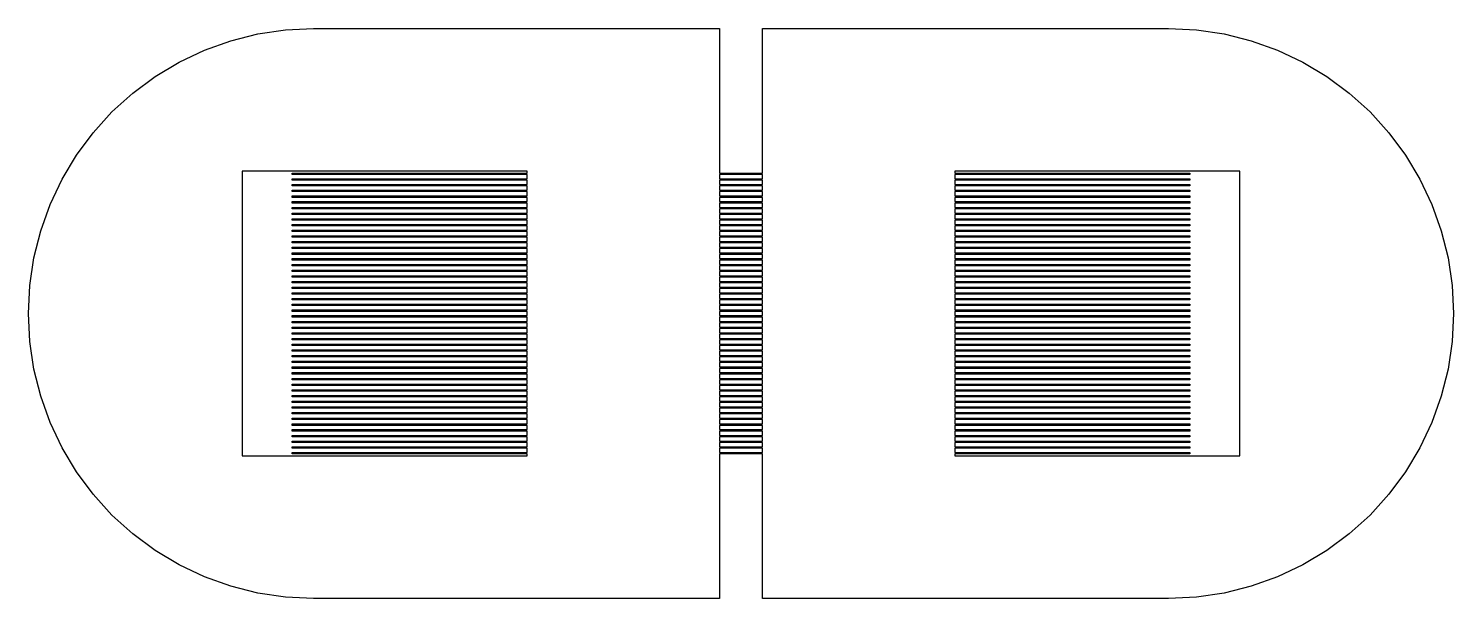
# Model space of a CAD drawing. Extents: x -16 to 83, y -18 to 83.
# Drawn here: x 1 to 11, y 53.5 to 57.5 of the extents above; entities that cross this region are included whole.
import ezdxf

# ---------------------------------------------------------------- set-up
doc = ezdxf.new("R2010")
doc.units = 0

msp = doc.modelspace()

# ---------------------------------------------------------------- linework, layer by layer
for p, q in [((2.80397, 57.4904), (3, 57.5)), ((3, 57.5), (5.85001, 57.5)), ((5.85001, 57.5), (5.85001, 56.485)), ((6.14999, 56.485), (6.14999, 57.5)), ((6.14999, 57.5), (9, 57.5)), ((9, 57.5), (9.19603, 57.4904)), ((2.23463, 57.3477), (2.41943, 57.4139)), ((2.41943, 57.4139), (2.60983, 57.4616)), ((2.60983, 57.4616), (2.80397, 57.4904)), ((9.19603, 57.4904), (9.39017, 57.4616)), ((9.39017, 57.4616), (9.58057, 57.4139)), ((9.58057, 57.4139), (9.76537, 57.3477)), ((2.05722, 57.2638), (2.23463, 57.3477)), ((9.76537, 57.3477), (9.94278, 57.2638)), ((1.88887, 57.1629), (2.05722, 57.2638)), ((9.94278, 57.2638), (10.1111, 57.1629)), ((1.73122, 57.046), (1.88887, 57.1629)), ((10.1111, 57.1629), (10.2688, 57.046)), ((1.5858, 56.9142), (1.73122, 57.046)), ((10.2688, 57.046), (10.4142, 56.9142)), ((1.45398, 56.7688), (1.5858, 56.9142)), ((10.4142, 56.9142), (10.546, 56.7688)), ((1.33707, 56.6111), (1.45398, 56.7688)), ((10.546, 56.7688), (10.6629, 56.6111)), ((1.23616, 56.4428), (1.33707, 56.6111)), ((10.6629, 56.6111), (10.7638, 56.4428)), ((4.5, 56.5), (2.5, 56.5)), ((2.5, 56.5), (2.5, 54.5)), ((4.5, 56.485), (4.5, 56.5)), ((9.5, 56.5), (7.5, 56.5)), ((7.5, 56.5), (7.5, 56.485)), ((9.5, 54.5), (9.5, 56.5)), ((1.15225, 56.2654), (1.23616, 56.4428)), ((2.85001, 56.475), (2.85001, 56.485)), ((2.85001, 56.485), (4.5, 56.485)), ((4.5, 56.475), (2.85001, 56.475)), ((2.85001, 56.435), (2.85001, 56.445)), ((2.85001, 56.445), (4.5, 56.445)), ((4.5, 56.435), (2.85001, 56.435)), ((2.85001, 56.395), (2.85001, 56.405)), ((2.85001, 56.405), (4.5, 56.405)), ((4.5, 56.445), (4.5, 56.475)), ((4.5, 56.405), (4.5, 56.435)), ((5.85001, 56.485), (6.14999, 56.485)), ((6.14999, 56.475), (5.85001, 56.475)), ((5.85001, 56.475), (5.85001, 56.445)), ((5.85001, 56.445), (6.14999, 56.445)), ((6.14999, 56.435), (5.85001, 56.435)), ((5.85001, 56.435), (5.85001, 56.405)), ((5.85001, 56.405), (6.14999, 56.405)), ((6.14999, 56.445), (6.14999, 56.475)), ((6.14999, 56.405), (6.14999, 56.435)), ((7.5, 56.485), (9.14999, 56.485)), ((9.14999, 56.475), (7.5, 56.475)), ((7.5, 56.475), (7.5, 56.445)), ((7.5, 56.445), (9.14999, 56.445)), ((9.14999, 56.435), (7.5, 56.435)), ((7.5, 56.435), (7.5, 56.405)), ((7.5, 56.405), (9.14999, 56.405)), ((9.14999, 56.485), (9.14999, 56.475)), ((9.14999, 56.445), (9.14999, 56.435)), ((9.14999, 56.405), (9.14999, 56.395)), ((10.7638, 56.4428), (10.8477, 56.2654)), ((4.5, 56.395), (2.85001, 56.395)), ((2.85001, 56.355), (2.85001, 56.365)), ((2.85001, 56.365), (4.5, 56.365)), ((4.5, 56.355), (2.85001, 56.355)), ((2.85001, 56.315), (2.85001, 56.325)), ((2.85001, 56.325), (4.5, 56.325)), ((4.5, 56.315), (2.85001, 56.315)), ((4.5, 56.365), (4.5, 56.395)), ((4.5, 56.325), (4.5, 56.355)), ((4.5, 56.285), (4.5, 56.315)), ((6.14999, 56.395), (5.85001, 56.395)), ((5.85001, 56.395), (5.85001, 56.365)), ((5.85001, 56.365), (6.14999, 56.365)), ((6.14999, 56.355), (5.85001, 56.355)), ((5.85001, 56.355), (5.85001, 56.325)), ((5.85001, 56.325), (6.14999, 56.325)), ((6.14999, 56.315), (5.85001, 56.315)), ((5.85001, 56.315), (5.85001, 56.285)), ((6.14999, 56.365), (6.14999, 56.395)), ((6.14999, 56.325), (6.14999, 56.355)), ((6.14999, 56.285), (6.14999, 56.315)), ((9.14999, 56.395), (7.5, 56.395)), ((7.5, 56.395), (7.5, 56.365)), ((7.5, 56.365), (9.14999, 56.365)), ((9.14999, 56.355), (7.5, 56.355)), ((7.5, 56.355), (7.5, 56.325)), ((7.5, 56.325), (9.14999, 56.325)), ((9.14999, 56.315), (7.5, 56.315)), ((7.5, 56.315), (7.5, 56.285)), ((9.14999, 56.365), (9.14999, 56.355)), ((9.14999, 56.325), (9.14999, 56.315)), ((1.08612, 56.0806), (1.15225, 56.2654)), ((2.85001, 56.275), (2.85001, 56.285)), ((2.85001, 56.285), (4.5, 56.285)), ((4.5, 56.275), (2.85001, 56.275)), ((2.85001, 56.235), (2.85001, 56.245)), ((2.85001, 56.245), (4.5, 56.245)), ((4.5, 56.235), (2.85001, 56.235)), ((2.85001, 56.195), (2.85001, 56.205)), ((2.85001, 56.205), (4.5, 56.205)), ((4.5, 56.245), (4.5, 56.275)), ((4.5, 56.205), (4.5, 56.235)), ((5.85001, 56.285), (6.14999, 56.285)), ((6.14999, 56.275), (5.85001, 56.275)), ((5.85001, 56.275), (5.85001, 56.245)), ((5.85001, 56.245), (6.14999, 56.245)), ((6.14999, 56.235), (5.85001, 56.235)), ((5.85001, 56.235), (5.85001, 56.205)), ((5.85001, 56.205), (6.14999, 56.205)), ((6.14999, 56.245), (6.14999, 56.275)), ((6.14999, 56.205), (6.14999, 56.235)), ((7.5, 56.285), (9.14999, 56.285)), ((9.14999, 56.275), (7.5, 56.275)), ((7.5, 56.275), (7.5, 56.245)), ((7.5, 56.245), (9.14999, 56.245)), ((9.14999, 56.235), (7.5, 56.235)), ((7.5, 56.235), (7.5, 56.205)), ((7.5, 56.205), (9.14999, 56.205)), ((9.14999, 56.285), (9.14999, 56.275)), ((9.14999, 56.245), (9.14999, 56.235)), ((9.14999, 56.205), (9.14999, 56.195)), ((10.8477, 56.2654), (10.9139, 56.0806)), ((4.5, 56.195), (2.85001, 56.195)), ((2.85001, 56.155), (2.85001, 56.165)), ((2.85001, 56.165), (4.5, 56.165)), ((4.5, 56.155), (2.85001, 56.155)), ((2.85001, 56.115), (2.85001, 56.125)), ((2.85001, 56.125), (4.5, 56.125)), ((4.5, 56.115), (2.85001, 56.115)), ((4.5, 56.165), (4.5, 56.195)), ((4.5, 56.125), (4.5, 56.155)), ((4.5, 56.085), (4.5, 56.115)), ((6.14999, 56.195), (5.85001, 56.195)), ((5.85001, 56.195), (5.85001, 56.165)), ((5.85001, 56.165), (6.14999, 56.165)), ((6.14999, 56.155), (5.85001, 56.155)), ((5.85001, 56.155), (5.85001, 56.125)), ((5.85001, 56.125), (6.14999, 56.125)), ((6.14999, 56.115), (5.85001, 56.115)), ((5.85001, 56.115), (5.85001, 56.085)), ((6.14999, 56.165), (6.14999, 56.195)), ((6.14999, 56.125), (6.14999, 56.155)), ((6.14999, 56.085), (6.14999, 56.115)), ((9.14999, 56.195), (7.5, 56.195)), ((7.5, 56.195), (7.5, 56.165)), ((7.5, 56.165), (9.14999, 56.165)), ((9.14999, 56.155), (7.5, 56.155)), ((7.5, 56.155), (7.5, 56.125)), ((7.5, 56.125), (9.14999, 56.125)), ((9.14999, 56.115), (7.5, 56.115)), ((7.5, 56.115), (7.5, 56.085)), ((9.14999, 56.165), (9.14999, 56.155)), ((9.14999, 56.125), (9.14999, 56.115)), ((1.03844, 55.8902), (1.08612, 56.0806)), ((2.85001, 56.075), (2.85001, 56.085)), ((2.85001, 56.085), (4.5, 56.085)), ((4.5, 56.075), (2.85001, 56.075)), ((2.85001, 56.035), (2.85001, 56.045)), ((2.85001, 56.045), (4.5, 56.045)), ((4.5, 56.035), (2.85001, 56.035)), ((2.85001, 55.995), (2.85001, 56.005)), ((2.85001, 56.005), (4.5, 56.005)), ((4.5, 56.045), (4.5, 56.075)), ((4.5, 56.005), (4.5, 56.035)), ((5.85001, 56.085), (6.14999, 56.085)), ((6.14999, 56.075), (5.85001, 56.075)), ((5.85001, 56.075), (5.85001, 56.045)), ((5.85001, 56.045), (6.14999, 56.045)), ((6.14999, 56.035), (5.85001, 56.035)), ((5.85001, 56.035), (5.85001, 56.005)), ((5.85001, 56.005), (6.14999, 56.005)), ((6.14999, 56.045), (6.14999, 56.075)), ((6.14999, 56.005), (6.14999, 56.035)), ((7.5, 56.085), (9.14999, 56.085)), ((9.14999, 56.075), (7.5, 56.075)), ((7.5, 56.075), (7.5, 56.045)), ((7.5, 56.045), (9.14999, 56.045)), ((9.14999, 56.035), (7.5, 56.035)), ((7.5, 56.035), (7.5, 56.005)), ((7.5, 56.005), (9.14999, 56.005)), ((9.14999, 56.085), (9.14999, 56.075)), ((9.14999, 56.045), (9.14999, 56.035)), ((9.14999, 56.005), (9.14999, 55.995)), ((10.9139, 56.0806), (10.9616, 55.8902)), ((4.5, 55.995), (2.85001, 55.995)), ((2.85001, 55.955), (2.85001, 55.965)), ((2.85001, 55.965), (4.5, 55.965)), ((4.5, 55.955), (2.85001, 55.955)), ((2.85001, 55.915), (2.85001, 55.925)), ((2.85001, 55.925), (4.5, 55.925)), ((4.5, 55.915), (2.85001, 55.915)), ((4.5, 55.965), (4.5, 55.995)), ((4.5, 55.925), (4.5, 55.955)), ((4.5, 55.885), (4.5, 55.915)), ((6.14999, 55.995), (5.85001, 55.995)), ((5.85001, 55.995), (5.85001, 55.965)), ((5.85001, 55.965), (6.14999, 55.965)), ((6.14999, 55.955), (5.85001, 55.955)), ((5.85001, 55.955), (5.85001, 55.925)), ((5.85001, 55.925), (6.14999, 55.925)), ((6.14999, 55.915), (5.85001, 55.915)), ((5.85001, 55.915), (5.85001, 55.885)), ((6.14999, 55.965), (6.14999, 55.995)), ((6.14999, 55.925), (6.14999, 55.955)), ((6.14999, 55.885), (6.14999, 55.915)), ((9.14999, 55.995), (7.5, 55.995)), ((7.5, 55.995), (7.5, 55.965)), ((7.5, 55.965), (9.14999, 55.965)), ((9.14999, 55.955), (7.5, 55.955)), ((7.5, 55.955), (7.5, 55.925)), ((7.5, 55.925), (9.14999, 55.925)), ((9.14999, 55.915), (7.5, 55.915)), ((7.5, 55.915), (7.5, 55.885)), ((9.14999, 55.965), (9.14999, 55.955)), ((9.14999, 55.925), (9.14999, 55.915)), ((1.00964, 55.696), (1.03844, 55.8902)), ((2.85001, 55.875), (2.85001, 55.885)), ((2.85001, 55.885), (4.5, 55.885)), ((4.5, 55.875), (2.85001, 55.875)), ((2.85001, 55.835), (2.85001, 55.845)), ((2.85001, 55.845), (4.5, 55.845)), ((4.5, 55.835), (2.85001, 55.835)), ((2.85001, 55.795), (2.85001, 55.805)), ((2.85001, 55.805), (4.5, 55.805)), ((4.5, 55.845), (4.5, 55.875)), ((4.5, 55.805), (4.5, 55.835)), ((5.85001, 55.885), (6.14999, 55.885)), ((6.14999, 55.875), (5.85001, 55.875)), ((5.85001, 55.875), (5.85001, 55.845)), ((5.85001, 55.845), (6.14999, 55.845)), ((6.14999, 55.835), (5.85001, 55.835)), ((5.85001, 55.835), (5.85001, 55.805)), ((5.85001, 55.805), (6.14999, 55.805)), ((6.14999, 55.845), (6.14999, 55.875)), ((6.14999, 55.805), (6.14999, 55.835)), ((7.5, 55.885), (9.14999, 55.885)), ((9.14999, 55.875), (7.5, 55.875)), ((7.5, 55.875), (7.5, 55.845)), ((7.5, 55.845), (9.14999, 55.845)), ((9.14999, 55.835), (7.5, 55.835)), ((7.5, 55.835), (7.5, 55.805)), ((7.5, 55.805), (9.14999, 55.805)), ((9.14999, 55.885), (9.14999, 55.875)), ((9.14999, 55.845), (9.14999, 55.835)), ((9.14999, 55.805), (9.14999, 55.795)), ((10.9616, 55.8902), (10.9904, 55.696)), ((4.5, 55.795), (2.85001, 55.795)), ((2.85001, 55.755), (2.85001, 55.765)), ((2.85001, 55.765), (4.5, 55.765)), ((4.5, 55.755), (2.85001, 55.755)), ((2.85001, 55.715), (2.85001, 55.725)), ((2.85001, 55.725), (4.5, 55.725)), ((4.5, 55.715), (2.85001, 55.715)), ((4.5, 55.765), (4.5, 55.795)), ((4.5, 55.725), (4.5, 55.755)), ((4.5, 55.685), (4.5, 55.715)), ((6.14999, 55.795), (5.85001, 55.795)), ((5.85001, 55.795), (5.85001, 55.765)), ((5.85001, 55.765), (6.14999, 55.765)), ((6.14999, 55.755), (5.85001, 55.755)), ((5.85001, 55.755), (5.85001, 55.725)), ((5.85001, 55.725), (6.14999, 55.725)), ((6.14999, 55.715), (5.85001, 55.715)), ((5.85001, 55.715), (5.85001, 55.685)), ((6.14999, 55.765), (6.14999, 55.795)), ((6.14999, 55.725), (6.14999, 55.755)), ((6.14999, 55.685), (6.14999, 55.715)), ((9.14999, 55.795), (7.5, 55.795)), ((7.5, 55.795), (7.5, 55.765)), ((7.5, 55.765), (9.14999, 55.765)), ((9.14999, 55.755), (7.5, 55.755)), ((7.5, 55.755), (7.5, 55.725)), ((7.5, 55.725), (9.14999, 55.725)), ((9.14999, 55.715), (7.5, 55.715)), ((7.5, 55.715), (7.5, 55.685)), ((9.14999, 55.765), (9.14999, 55.755)), ((9.14999, 55.725), (9.14999, 55.715)), ((1, 55.5), (1.00964, 55.696)), ((2.85001, 55.675), (2.85001, 55.685)), ((2.85001, 55.685), (4.5, 55.685)), ((4.5, 55.675), (2.85001, 55.675)), ((2.85001, 55.635), (2.85001, 55.645)), ((2.85001, 55.645), (4.5, 55.645)), ((4.5, 55.635), (2.85001, 55.635)), ((2.85001, 55.595), (2.85001, 55.605)), ((2.85001, 55.605), (4.5, 55.605)), ((4.5, 55.645), (4.5, 55.675)), ((4.5, 55.605), (4.5, 55.635)), ((5.85001, 55.685), (6.14999, 55.685)), ((6.14999, 55.675), (5.85001, 55.675)), ((5.85001, 55.675), (5.85001, 55.645)), ((5.85001, 55.645), (6.14999, 55.645)), ((6.14999, 55.635), (5.85001, 55.635)), ((5.85001, 55.635), (5.85001, 55.605)), ((5.85001, 55.605), (6.14999, 55.605)), ((6.14999, 55.645), (6.14999, 55.675)), ((6.14999, 55.605), (6.14999, 55.635)), ((7.5, 55.685), (9.14999, 55.685)), ((9.14999, 55.675), (7.5, 55.675)), ((7.5, 55.675), (7.5, 55.645)), ((7.5, 55.645), (9.14999, 55.645)), ((9.14999, 55.635), (7.5, 55.635)), ((7.5, 55.635), (7.5, 55.605)), ((7.5, 55.605), (9.14999, 55.605)), ((9.14999, 55.685), (9.14999, 55.675)), ((9.14999, 55.645), (9.14999, 55.635)), ((9.14999, 55.605), (9.14999, 55.595)), ((10.9904, 55.696), (11, 55.5)), ((1.00964, 55.304), (1, 55.5)), ((4.5, 55.595), (2.85001, 55.595)), ((2.85001, 55.555), (2.85001, 55.565)), ((2.85001, 55.565), (4.5, 55.565)), ((4.5, 55.555), (2.85001, 55.555)), ((2.85001, 55.515), (2.85001, 55.525)), ((2.85001, 55.525), (4.5, 55.525)), ((4.5, 55.515), (2.85001, 55.515)), ((4.5, 55.565), (4.5, 55.595)), ((4.5, 55.525), (4.5, 55.555)), ((4.5, 55.485), (4.5, 55.515)), ((6.14999, 55.595), (5.85001, 55.595)), ((5.85001, 55.595), (5.85001, 55.565)), ((5.85001, 55.565), (6.14999, 55.565)), ((6.14999, 55.555), (5.85001, 55.555)), ((5.85001, 55.555), (5.85001, 55.525)), ((5.85001, 55.525), (6.14999, 55.525)), ((6.14999, 55.515), (5.85001, 55.515)), ((5.85001, 55.515), (5.85001, 55.485)), ((6.14999, 55.565), (6.14999, 55.595)), ((6.14999, 55.525), (6.14999, 55.555)), ((6.14999, 55.485), (6.14999, 55.515)), ((9.14999, 55.595), (7.5, 55.595)), ((7.5, 55.595), (7.5, 55.565)), ((7.5, 55.565), (9.14999, 55.565)), ((9.14999, 55.555), (7.5, 55.555)), ((7.5, 55.555), (7.5, 55.525)), ((7.5, 55.525), (9.14999, 55.525)), ((9.14999, 55.515), (7.5, 55.515)), ((7.5, 55.515), (7.5, 55.485)), ((9.14999, 55.565), (9.14999, 55.555)), ((9.14999, 55.525), (9.14999, 55.515)), ((11, 55.5), (10.9904, 55.304)), ((2.85001, 55.475), (2.85001, 55.485)), ((2.85001, 55.485), (4.5, 55.485)), ((4.5, 55.475), (2.85001, 55.475)), ((2.85001, 55.435), (2.85001, 55.445)), ((2.85001, 55.445), (4.5, 55.445)), ((4.5, 55.435), (2.85001, 55.435)), ((2.85001, 55.395), (2.85001, 55.405)), ((2.85001, 55.405), (4.5, 55.405)), ((4.5, 55.445), (4.5, 55.475)), ((4.5, 55.405), (4.5, 55.435)), ((5.85001, 55.485), (6.14999, 55.485)), ((6.14999, 55.475), (5.85001, 55.475)), ((5.85001, 55.475), (5.85001, 55.445)), ((5.85001, 55.445), (6.14999, 55.445)), ((6.14999, 55.435), (5.85001, 55.435)), ((5.85001, 55.435), (5.85001, 55.405)), ((5.85001, 55.405), (6.14999, 55.405)), ((6.14999, 55.445), (6.14999, 55.475)), ((6.14999, 55.405), (6.14999, 55.435)), ((7.5, 55.485), (9.14999, 55.485)), ((9.14999, 55.475), (7.5, 55.475)), ((7.5, 55.475), (7.5, 55.445)), ((7.5, 55.445), (9.14999, 55.445)), ((9.14999, 55.435), (7.5, 55.435)), ((7.5, 55.435), (7.5, 55.405)), ((7.5, 55.405), (9.14999, 55.405)), ((9.14999, 55.485), (9.14999, 55.475)), ((9.14999, 55.445), (9.14999, 55.435)), ((9.14999, 55.405), (9.14999, 55.395)), ((1.03844, 55.1098), (1.00964, 55.304)), ((4.5, 55.395), (2.85001, 55.395)), ((2.85001, 55.355), (2.85001, 55.365)), ((2.85001, 55.365), (4.5, 55.365)), ((4.5, 55.355), (2.85001, 55.355)), ((2.85001, 55.315), (2.85001, 55.325)), ((2.85001, 55.325), (4.5, 55.325)), ((4.5, 55.315), (2.85001, 55.315)), ((4.5, 55.365), (4.5, 55.395)), ((4.5, 55.325), (4.5, 55.355)), ((4.5, 55.285), (4.5, 55.315)), ((6.14999, 55.395), (5.85001, 55.395)), ((5.85001, 55.395), (5.85001, 55.365)), ((5.85001, 55.365), (6.14999, 55.365)), ((6.14999, 55.355), (5.85001, 55.355)), ((5.85001, 55.355), (5.85001, 55.325)), ((5.85001, 55.325), (6.14999, 55.325)), ((6.14999, 55.315), (5.85001, 55.315)), ((5.85001, 55.315), (5.85001, 55.285)), ((6.14999, 55.365), (6.14999, 55.395)), ((6.14999, 55.325), (6.14999, 55.355)), ((6.14999, 55.285), (6.14999, 55.315)), ((9.14999, 55.395), (7.5, 55.395)), ((7.5, 55.395), (7.5, 55.365)), ((7.5, 55.365), (9.14999, 55.365)), ((9.14999, 55.355), (7.5, 55.355)), ((7.5, 55.355), (7.5, 55.325)), ((7.5, 55.325), (9.14999, 55.325)), ((9.14999, 55.315), (7.5, 55.315)), ((7.5, 55.315), (7.5, 55.285)), ((9.14999, 55.365), (9.14999, 55.355)), ((9.14999, 55.325), (9.14999, 55.315)), ((10.9904, 55.304), (10.9616, 55.1098)), ((2.85001, 55.275), (2.85001, 55.285)), ((2.85001, 55.285), (4.5, 55.285)), ((4.5, 55.275), (2.85001, 55.275)), ((2.85001, 55.235), (2.85001, 55.245)), ((2.85001, 55.245), (4.5, 55.245)), ((4.5, 55.235), (2.85001, 55.235)), ((2.85001, 55.195), (2.85001, 55.205)), ((2.85001, 55.205), (4.5, 55.205)), ((4.5, 55.245), (4.5, 55.275)), ((4.5, 55.205), (4.5, 55.235)), ((5.85001, 55.285), (6.14999, 55.285)), ((6.14999, 55.275), (5.85001, 55.275)), ((5.85001, 55.275), (5.85001, 55.245)), ((5.85001, 55.245), (6.14999, 55.245)), ((6.14999, 55.235), (5.85001, 55.235)), ((5.85001, 55.235), (5.85001, 55.205)), ((5.85001, 55.205), (6.14999, 55.205)), ((6.14999, 55.245), (6.14999, 55.275)), ((6.14999, 55.205), (6.14999, 55.235)), ((7.5, 55.285), (9.14999, 55.285)), ((9.14999, 55.275), (7.5, 55.275)), ((7.5, 55.275), (7.5, 55.245)), ((7.5, 55.245), (9.14999, 55.245)), ((9.14999, 55.235), (7.5, 55.235)), ((7.5, 55.235), (7.5, 55.205)), ((7.5, 55.205), (9.14999, 55.205)), ((9.14999, 55.285), (9.14999, 55.275)), ((9.14999, 55.245), (9.14999, 55.235)), ((9.14999, 55.205), (9.14999, 55.195)), ((1.08612, 54.9194), (1.03844, 55.1098)), ((4.5, 55.195), (2.85001, 55.195)), ((2.85001, 55.155), (2.85001, 55.165)), ((2.85001, 55.165), (4.5, 55.165)), ((4.5, 55.155), (2.85001, 55.155)), ((2.85001, 55.115), (2.85001, 55.125)), ((2.85001, 55.125), (4.5, 55.125)), ((4.5, 55.115), (2.85001, 55.115)), ((4.5, 55.165), (4.5, 55.195)), ((4.5, 55.125), (4.5, 55.155)), ((4.5, 55.085), (4.5, 55.115)), ((6.14999, 55.195), (5.85001, 55.195)), ((5.85001, 55.195), (5.85001, 55.165)), ((5.85001, 55.165), (6.14999, 55.165)), ((6.14999, 55.155), (5.85001, 55.155)), ((5.85001, 55.155), (5.85001, 55.125)), ((5.85001, 55.125), (6.14999, 55.125)), ((6.14999, 55.115), (5.85001, 55.115)), ((5.85001, 55.115), (5.85001, 55.085)), ((6.14999, 55.165), (6.14999, 55.195)), ((6.14999, 55.125), (6.14999, 55.155)), ((6.14999, 55.085), (6.14999, 55.115)), ((9.14999, 55.195), (7.5, 55.195)), ((7.5, 55.195), (7.5, 55.165)), ((7.5, 55.165), (9.14999, 55.165)), ((9.14999, 55.155), (7.5, 55.155)), ((7.5, 55.155), (7.5, 55.125)), ((7.5, 55.125), (9.14999, 55.125)), ((9.14999, 55.115), (7.5, 55.115)), ((7.5, 55.115), (7.5, 55.085)), ((9.14999, 55.165), (9.14999, 55.155)), ((9.14999, 55.125), (9.14999, 55.115)), ((10.9616, 55.1098), (10.9139, 54.9194)), ((2.85001, 55.075), (2.85001, 55.085)), ((2.85001, 55.085), (4.5, 55.085)), ((4.5, 55.075), (2.85001, 55.075)), ((2.85001, 55.035), (2.85001, 55.045)), ((2.85001, 55.045), (4.5, 55.045)), ((4.5, 55.035), (2.85001, 55.035)), ((2.85001, 54.995), (2.85001, 55.005)), ((2.85001, 55.005), (4.5, 55.005)), ((4.5, 55.045), (4.5, 55.075)), ((4.5, 55.005), (4.5, 55.035)), ((5.85001, 55.085), (6.14999, 55.085)), ((6.14999, 55.075), (5.85001, 55.075)), ((5.85001, 55.075), (5.85001, 55.045)), ((5.85001, 55.045), (6.14999, 55.045)), ((6.14999, 55.035), (5.85001, 55.035)), ((5.85001, 55.035), (5.85001, 55.005)), ((5.85001, 55.005), (6.14999, 55.005)), ((6.14999, 55.045), (6.14999, 55.075)), ((6.14999, 55.005), (6.14999, 55.035)), ((7.5, 55.085), (9.14999, 55.085)), ((9.14999, 55.075), (7.5, 55.075)), ((7.5, 55.075), (7.5, 55.045)), ((7.5, 55.045), (9.14999, 55.045)), ((9.14999, 55.035), (7.5, 55.035)), ((7.5, 55.035), (7.5, 55.005)), ((7.5, 55.005), (9.14999, 55.005)), ((9.14999, 55.085), (9.14999, 55.075)), ((9.14999, 55.045), (9.14999, 55.035)), ((9.14999, 55.005), (9.14999, 54.995)), ((1.15225, 54.7346), (1.08612, 54.9194)), ((4.5, 54.995), (2.85001, 54.995)), ((2.85001, 54.955), (2.85001, 54.965)), ((2.85001, 54.965), (4.5, 54.965)), ((4.5, 54.955), (2.85001, 54.955)), ((2.85001, 54.915), (2.85001, 54.925)), ((2.85001, 54.925), (4.5, 54.925)), ((4.5, 54.915), (2.85001, 54.915)), ((4.5, 54.965), (4.5, 54.995)), ((4.5, 54.925), (4.5, 54.955)), ((4.5, 54.885), (4.5, 54.915)), ((6.14999, 54.995), (5.85001, 54.995)), ((5.85001, 54.995), (5.85001, 54.965)), ((5.85001, 54.965), (6.14999, 54.965)), ((6.14999, 54.955), (5.85001, 54.955)), ((5.85001, 54.955), (5.85001, 54.925)), ((5.85001, 54.925), (6.14999, 54.925)), ((6.14999, 54.915), (5.85001, 54.915)), ((5.85001, 54.915), (5.85001, 54.885)), ((6.14999, 54.965), (6.14999, 54.995)), ((6.14999, 54.925), (6.14999, 54.955)), ((6.14999, 54.885), (6.14999, 54.915)), ((9.14999, 54.995), (7.5, 54.995)), ((7.5, 54.995), (7.5, 54.965)), ((7.5, 54.965), (9.14999, 54.965)), ((9.14999, 54.955), (7.5, 54.955)), ((7.5, 54.955), (7.5, 54.925)), ((7.5, 54.925), (9.14999, 54.925)), ((9.14999, 54.915), (7.5, 54.915)), ((7.5, 54.915), (7.5, 54.885)), ((9.14999, 54.965), (9.14999, 54.955)), ((9.14999, 54.925), (9.14999, 54.915)), ((10.9139, 54.9194), (10.8477, 54.7346)), ((2.85001, 54.875), (2.85001, 54.885)), ((2.85001, 54.885), (4.5, 54.885)), ((4.5, 54.875), (2.85001, 54.875)), ((2.85001, 54.835), (2.85001, 54.845)), ((2.85001, 54.845), (4.5, 54.845)), ((4.5, 54.835), (2.85001, 54.835)), ((2.85001, 54.795), (2.85001, 54.805)), ((2.85001, 54.805), (4.5, 54.805)), ((4.5, 54.845), (4.5, 54.875)), ((4.5, 54.805), (4.5, 54.835)), ((5.85001, 54.885), (6.14999, 54.885)), ((6.14999, 54.875), (5.85001, 54.875)), ((5.85001, 54.875), (5.85001, 54.845)), ((5.85001, 54.845), (6.14999, 54.845)), ((6.14999, 54.835), (5.85001, 54.835)), ((5.85001, 54.835), (5.85001, 54.805)), ((5.85001, 54.805), (6.14999, 54.805)), ((6.14999, 54.845), (6.14999, 54.875)), ((6.14999, 54.805), (6.14999, 54.835)), ((7.5, 54.885), (9.14999, 54.885)), ((9.14999, 54.875), (7.5, 54.875)), ((7.5, 54.875), (7.5, 54.845)), ((7.5, 54.845), (9.14999, 54.845)), ((9.14999, 54.835), (7.5, 54.835)), ((7.5, 54.835), (7.5, 54.805)), ((7.5, 54.805), (9.14999, 54.805)), ((9.14999, 54.885), (9.14999, 54.875)), ((9.14999, 54.845), (9.14999, 54.835)), ((9.14999, 54.805), (9.14999, 54.795)), ((1.23616, 54.5572), (1.15225, 54.7346)), ((4.5, 54.795), (2.85001, 54.795)), ((2.85001, 54.755), (2.85001, 54.765)), ((2.85001, 54.765), (4.5, 54.765)), ((4.5, 54.755), (2.85001, 54.755)), ((2.85001, 54.715), (2.85001, 54.725)), ((2.85001, 54.725), (4.5, 54.725)), ((4.5, 54.715), (2.85001, 54.715)), ((4.5, 54.765), (4.5, 54.795)), ((4.5, 54.725), (4.5, 54.755)), ((4.5, 54.685), (4.5, 54.715)), ((6.14999, 54.795), (5.85001, 54.795)), ((5.85001, 54.795), (5.85001, 54.765)), ((5.85001, 54.765), (6.14999, 54.765)), ((6.14999, 54.755), (5.85001, 54.755)), ((5.85001, 54.755), (5.85001, 54.725)), ((5.85001, 54.725), (6.14999, 54.725)), ((6.14999, 54.715), (5.85001, 54.715)), ((5.85001, 54.715), (5.85001, 54.685)), ((6.14999, 54.765), (6.14999, 54.795)), ((6.14999, 54.725), (6.14999, 54.755)), ((6.14999, 54.685), (6.14999, 54.715)), ((9.14999, 54.795), (7.5, 54.795)), ((7.5, 54.795), (7.5, 54.765)), ((7.5, 54.765), (9.14999, 54.765)), ((9.14999, 54.755), (7.5, 54.755)), ((7.5, 54.755), (7.5, 54.725)), ((7.5, 54.725), (9.14999, 54.725)), ((9.14999, 54.715), (7.5, 54.715)), ((7.5, 54.715), (7.5, 54.685)), ((9.14999, 54.765), (9.14999, 54.755)), ((9.14999, 54.725), (9.14999, 54.715)), ((10.8477, 54.7346), (10.7638, 54.5572)), ((2.85001, 54.675), (2.85001, 54.685)), ((2.85001, 54.685), (4.5, 54.685)), ((4.5, 54.675), (2.85001, 54.675)), ((2.85001, 54.635), (2.85001, 54.645)), ((2.85001, 54.645), (4.5, 54.645)), ((4.5, 54.635), (2.85001, 54.635)), ((2.85001, 54.595), (2.85001, 54.605)), ((2.85001, 54.605), (4.5, 54.605)), ((4.5, 54.645), (4.5, 54.675)), ((4.5, 54.605), (4.5, 54.635)), ((5.85001, 54.685), (6.14999, 54.685)), ((6.14999, 54.675), (5.85001, 54.675)), ((5.85001, 54.675), (5.85001, 54.645)), ((5.85001, 54.645), (6.14999, 54.645)), ((6.14999, 54.635), (5.85001, 54.635)), ((5.85001, 54.635), (5.85001, 54.605)), ((5.85001, 54.605), (6.14999, 54.605)), ((6.14999, 54.645), (6.14999, 54.675)), ((6.14999, 54.605), (6.14999, 54.635)), ((7.5, 54.685), (9.14999, 54.685)), ((9.14999, 54.675), (7.5, 54.675)), ((7.5, 54.675), (7.5, 54.645)), ((7.5, 54.645), (9.14999, 54.645)), ((9.14999, 54.635), (7.5, 54.635)), ((7.5, 54.635), (7.5, 54.605)), ((7.5, 54.605), (9.14999, 54.605)), ((9.14999, 54.685), (9.14999, 54.675)), ((9.14999, 54.645), (9.14999, 54.635)), ((9.14999, 54.605), (9.14999, 54.595)), ((1.33707, 54.3889), (1.23616, 54.5572)), ((2.5, 54.5), (4.5, 54.5)), ((4.5, 54.595), (2.85001, 54.595)), ((2.85001, 54.555), (2.85001, 54.565)), ((2.85001, 54.565), (4.5, 54.565)), ((4.5, 54.555), (2.85001, 54.555)), ((2.85001, 54.515), (2.85001, 54.525)), ((2.85001, 54.525), (4.5, 54.525)), ((4.5, 54.515), (2.85001, 54.515)), ((4.5, 54.565), (4.5, 54.595)), ((4.5, 54.525), (4.5, 54.555)), ((4.5, 54.5), (4.5, 54.515)), ((6.14999, 54.595), (5.85001, 54.595)), ((5.85001, 54.595), (5.85001, 54.565)), ((5.85001, 54.565), (6.14999, 54.565)), ((6.14999, 54.555), (5.85001, 54.555)), ((5.85001, 54.555), (5.85001, 54.525)), ((5.85001, 54.525), (6.14999, 54.525)), ((6.14999, 54.515), (5.85001, 54.515)), ((5.85001, 54.515), (5.85001, 53.5)), ((6.14999, 54.565), (6.14999, 54.595)), ((6.14999, 54.525), (6.14999, 54.555)), ((6.14999, 53.5), (6.14999, 54.515)), ((9.14999, 54.595), (7.5, 54.595)), ((7.5, 54.595), (7.5, 54.565)), ((7.5, 54.565), (9.14999, 54.565)), ((9.14999, 54.555), (7.5, 54.555)), ((7.5, 54.555), (7.5, 54.525)), ((7.5, 54.525), (9.14999, 54.525)), ((9.14999, 54.515), (7.5, 54.515)), ((7.5, 54.515), (7.5, 54.5)), ((7.5, 54.5), (9.5, 54.5)), ((9.14999, 54.565), (9.14999, 54.555)), ((9.14999, 54.525), (9.14999, 54.515)), ((10.7638, 54.5572), (10.6629, 54.3889)), ((1.45398, 54.2312), (1.33707, 54.3889)), ((10.6629, 54.3889), (10.546, 54.2312)), ((1.5858, 54.0858), (1.45398, 54.2312)), ((10.546, 54.2312), (10.4142, 54.0858)), ((1.73122, 53.954), (1.5858, 54.0858)), ((10.4142, 54.0858), (10.2688, 53.954)), ((1.88887, 53.8371), (1.73122, 53.954)), ((10.2688, 53.954), (10.1111, 53.8371)), ((2.05722, 53.7362), (1.88887, 53.8371)), ((10.1111, 53.8371), (9.94278, 53.7362)), ((2.23463, 53.6523), (2.05722, 53.7362)), ((9.94278, 53.7362), (9.76537, 53.6523)), ((2.41943, 53.5861), (2.23463, 53.6523)), ((9.76537, 53.6523), (9.58057, 53.5861)), ((2.60983, 53.5384), (2.41943, 53.5861)), ((2.80397, 53.5096), (2.60983, 53.5384)), ((3, 53.5), (2.80397, 53.5096)), ((5.85001, 53.5), (3, 53.5)), ((9, 53.5), (6.14999, 53.5)), ((9.19603, 53.5096), (9, 53.5)), ((9.39017, 53.5384), (9.19603, 53.5096)), ((9.58057, 53.5861), (9.39017, 53.5384))]:
    msp.add_line(p, q)

doc.saveas('drawing.dxf')
